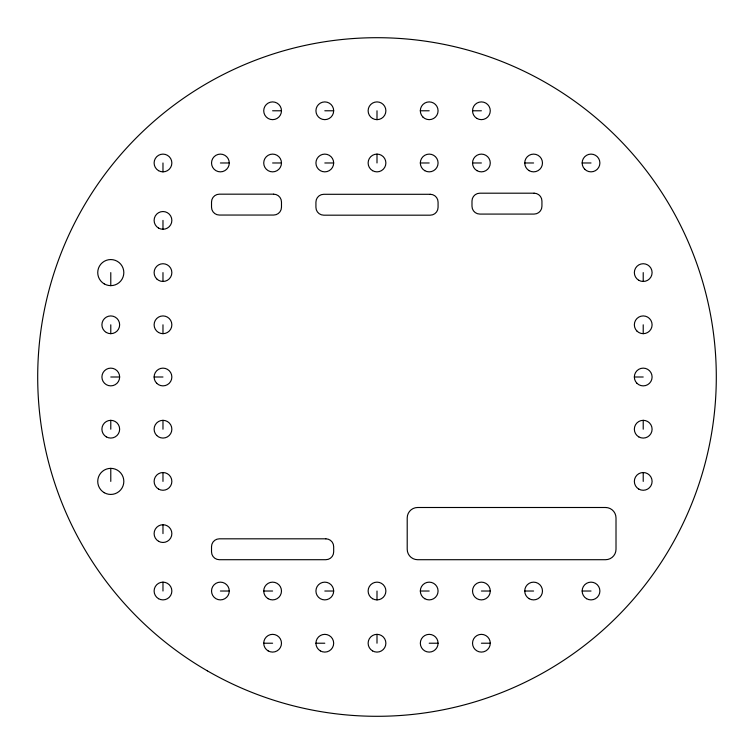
<?xml version="1.0" encoding="UTF-8"?>
<svg xmlns="http://www.w3.org/2000/svg" width="754" height="754" viewBox="0 0 754 754"><rect width="100%" height="100%" fill="white"/><g stroke="black" fill="none" stroke-linecap="round" stroke-linejoin="round"><path stroke-width="1.13" d="M272.599 110.781L281.478 110.781A8.878 8.878 0 0 1 268.16 118.463A8.878 8.878 0 0 1 268.16 103.091A8.878 8.878 0 0 1 281.478 110.781M324.804 110.781L333.673 110.781A8.878 8.878 0 0 1 320.365 118.463A8.878 8.878 0 0 1 320.365 103.091A8.878 8.878 0 0 1 333.673 110.781M420.327 110.781L429.196 110.781M472.522 110.781L481.401 110.781M220.404 162.977L229.273 162.977A8.878 8.878 0 0 1 215.964 170.668A8.878 8.878 0 0 1 215.964 155.296A8.878 8.878 0 0 1 229.273 162.977M272.599 162.977L281.478 162.977A8.878 8.878 0 0 1 268.16 170.668A8.878 8.878 0 0 1 268.16 155.296A8.878 8.878 0 0 1 281.478 162.977M324.804 162.977L333.673 162.977A8.878 8.878 0 0 1 320.365 170.668A8.878 8.878 0 0 1 320.365 155.296A8.878 8.878 0 0 1 333.673 162.977M420.327 162.977L429.196 162.977M472.522 162.977L481.401 162.977M524.727 162.977L533.596 162.977M582.145 162.977L591.023 162.977M110.781 377L119.65 377A8.878 8.878 0 0 1 106.342 384.681A8.878 8.878 0 0 1 106.342 369.319A8.878 8.878 0 0 1 119.65 377M154.108 377L162.977 377M634.35 377L643.219 377M220.404 591.023L229.273 591.023A8.878 8.878 0 0 1 215.964 598.704A8.878 8.878 0 0 1 215.964 583.332A8.878 8.878 0 0 1 229.273 591.023M263.73 591.023L272.599 591.023M324.804 591.023L333.673 591.023A8.878 8.878 0 0 1 320.365 598.704A8.878 8.878 0 0 1 320.365 583.332A8.878 8.878 0 0 1 333.673 591.023M420.327 591.023L429.196 591.023M481.401 591.023L490.27 591.023A8.878 8.878 0 0 1 476.962 598.704A8.878 8.878 0 0 1 476.962 583.332A8.878 8.878 0 0 1 490.27 591.023M524.727 591.023L533.596 591.023M582.145 591.023L591.023 591.023M263.73 643.219L272.599 643.219M315.926 643.219L324.804 643.219M429.196 643.219L438.074 643.219A8.878 8.878 0 0 1 424.766 650.909A8.878 8.878 0 0 1 424.766 635.537A8.878 8.878 0 0 1 438.074 643.219M481.401 643.219L490.27 643.219A8.878 8.878 0 0 1 476.962 650.909A8.878 8.878 0 0 1 476.962 635.537A8.878 8.878 0 0 1 490.27 643.219M643.219 272.599L643.219 281.478M643.219 324.804L643.219 333.673M643.219 420.327L643.219 429.196M643.219 472.522L643.219 481.401M377 110.781L377 119.65M377 154.108L377 162.977M377 591.023L377 599.892M377 634.35L377 643.219M162.977 162.977L162.977 171.855M162.977 220.404L162.977 229.273M162.977 272.599L162.977 281.478M162.977 324.804L162.977 333.673M162.977 420.327L162.977 429.196M162.977 472.522L162.977 481.401M162.977 524.727L162.977 533.596M162.977 582.145L162.977 591.023M110.781 272.599L110.781 285.653M110.781 324.804L110.781 333.673M110.781 420.327L110.781 429.196M110.781 468.347L110.781 481.401M534.105 193.194L479.817 193.194A7.832 7.832 0 0 0 471.985 201.026L471.985 206.247A7.832 7.832 0 0 0 479.817 214.079L534.105 214.079A7.832 7.832 0 0 0 541.938 206.247L541.938 201.026A7.832 7.832 0 0 0 534.105 193.194M273.645 194.174L219.357 194.174A7.832 7.832 0 0 0 211.525 202.006L211.525 207.218A7.832 7.832 0 0 0 219.357 215.05L273.645 215.05A7.832 7.832 0 0 0 281.478 207.218L281.478 202.006A7.832 7.832 0 0 0 273.645 194.174M430.242 194.296L323.758 194.296A7.832 7.832 0 0 0 315.926 202.129L315.926 207.35A7.832 7.832 0 0 0 323.758 215.182L430.242 215.182A7.832 7.832 0 0 0 438.074 207.35L438.074 202.129A7.832 7.832 0 0 0 430.242 194.296M605.575 507.499L417.65 507.499A10.443 10.443 0 0 0 407.207 517.941L407.207 549.261A10.443 10.443 0 0 0 417.65 559.704L605.575 559.704A10.443 10.443 0 0 0 616.009 549.261L616.009 517.941A10.443 10.443 0 0 0 605.575 507.499M325.841 538.818L219.357 538.818A7.832 7.832 0 0 0 211.525 546.65L211.525 551.871A7.832 7.832 0 0 0 219.357 559.704L325.841 559.704A7.832 7.832 0 0 0 333.673 551.871L333.673 546.65A7.832 7.832 0 0 0 325.841 538.818M207.35 670.843A339.3 339.3 0 0 0 716.3 377A339.3 339.3 0 0 0 207.35 83.157A339.3 339.3 0 0 0 207.35 670.843M158.547 598.704A8.878 8.878 0 0 0 171.855 591.023A8.878 8.878 0 0 0 158.547 583.332A8.878 8.878 0 0 0 158.547 598.704M586.584 598.704A8.878 8.878 0 0 0 599.892 591.023A8.878 8.878 0 0 0 586.584 583.332A8.878 8.878 0 0 0 586.584 598.704M584.746 169.254A8.878 8.878 0 0 0 599.59 165.277A8.878 8.878 0 0 0 588.723 154.41A8.878 8.878 0 0 0 584.746 169.254M158.547 170.668A8.878 8.878 0 0 0 171.855 162.977A8.878 8.878 0 0 0 158.547 155.296A8.878 8.878 0 0 0 158.547 170.668M268.16 598.704A8.878 8.878 0 0 0 281.478 591.023A8.878 8.878 0 0 0 268.16 583.332A8.878 8.878 0 0 0 268.16 598.704M372.561 598.704A8.878 8.878 0 0 0 385.878 591.023A8.878 8.878 0 0 0 372.561 583.332A8.878 8.878 0 0 0 372.561 598.704M424.766 598.704A8.878 8.878 0 0 0 438.074 591.023A8.878 8.878 0 0 0 424.766 583.332A8.878 8.878 0 0 0 424.766 598.704M529.167 598.704A8.878 8.878 0 0 0 542.475 591.023A8.878 8.878 0 0 0 529.167 583.332A8.878 8.878 0 0 0 529.167 598.704M268.16 650.909A8.878 8.878 0 0 0 281.478 643.219A8.878 8.878 0 0 0 268.16 635.537A8.878 8.878 0 0 0 268.16 650.909M320.365 650.909A8.878 8.878 0 0 0 333.673 643.219A8.878 8.878 0 0 0 320.365 635.537A8.878 8.878 0 0 0 320.365 650.909M372.561 650.909A8.878 8.878 0 0 0 385.878 643.219A8.878 8.878 0 0 0 372.561 635.537A8.878 8.878 0 0 0 372.561 650.909M529.167 170.668A8.878 8.878 0 0 0 542.475 162.977A8.878 8.878 0 0 0 529.167 155.296A8.878 8.878 0 0 0 529.167 170.668M476.962 170.668A8.878 8.878 0 0 0 490.27 162.977A8.878 8.878 0 0 0 476.962 155.296A8.878 8.878 0 0 0 476.962 170.668M424.766 170.668A8.878 8.878 0 0 0 438.074 162.977A8.878 8.878 0 0 0 424.766 155.296A8.878 8.878 0 0 0 424.766 170.668M372.561 170.668A8.878 8.878 0 0 0 385.878 162.977A8.878 8.878 0 0 0 372.561 155.296A8.878 8.878 0 0 0 372.561 170.668M372.561 118.463A8.878 8.878 0 0 0 385.878 110.781A8.878 8.878 0 0 0 372.561 103.091A8.878 8.878 0 0 0 372.561 118.463M422.928 117.059A8.878 8.878 0 0 0 437.772 113.081A8.878 8.878 0 0 0 426.905 102.205A8.878 8.878 0 0 0 422.928 117.059M476.962 118.463A8.878 8.878 0 0 0 490.27 110.781A8.878 8.878 0 0 0 476.962 103.091A8.878 8.878 0 0 0 476.962 118.463M158.547 541.287A8.878 8.878 0 0 0 171.855 533.596A8.878 8.878 0 0 0 158.547 525.915A8.878 8.878 0 0 0 158.547 541.287M158.547 489.082A8.878 8.878 0 0 0 171.855 481.401A8.878 8.878 0 0 0 158.547 473.719A8.878 8.878 0 0 0 158.547 489.082M106.342 436.886A8.878 8.878 0 0 0 119.65 429.196A8.878 8.878 0 0 0 106.342 421.514A8.878 8.878 0 0 0 106.342 436.886M156.709 435.473A8.878 8.878 0 0 0 171.554 431.495A8.878 8.878 0 0 0 160.687 420.628A8.878 8.878 0 0 0 156.709 435.473M156.709 383.277A8.878 8.878 0 0 0 171.554 379.3A8.878 8.878 0 0 0 160.687 368.433A8.878 8.878 0 0 0 156.709 383.277M106.342 332.486A8.878 8.878 0 0 0 119.65 324.804A8.878 8.878 0 0 0 106.342 317.114A8.878 8.878 0 0 0 106.342 332.486M158.547 332.486A8.878 8.878 0 0 0 171.855 324.804A8.878 8.878 0 0 0 158.547 317.114A8.878 8.878 0 0 0 158.547 332.486M156.709 278.876A8.878 8.878 0 0 0 171.554 274.899A8.878 8.878 0 0 0 160.687 264.032A8.878 8.878 0 0 0 156.709 278.876M158.547 228.085A8.878 8.878 0 0 0 171.855 220.404A8.878 8.878 0 0 0 158.547 212.713A8.878 8.878 0 0 0 158.547 228.085M638.779 489.082A8.878 8.878 0 0 0 652.097 481.401A8.878 8.878 0 0 0 638.779 473.719A8.878 8.878 0 0 0 638.779 489.082M638.779 436.886A8.878 8.878 0 0 0 652.097 429.196A8.878 8.878 0 0 0 638.779 421.514A8.878 8.878 0 0 0 638.779 436.886M636.941 383.277A8.878 8.878 0 0 0 651.795 379.3A8.878 8.878 0 0 0 640.919 368.433A8.878 8.878 0 0 0 636.941 383.277M636.941 331.072A8.878 8.878 0 0 0 651.795 327.095A8.878 8.878 0 0 0 640.919 316.228A8.878 8.878 0 0 0 636.941 331.072M638.779 280.281A8.878 8.878 0 0 0 652.097 272.599A8.878 8.878 0 0 0 638.779 264.918A8.878 8.878 0 0 0 638.779 280.281M104.259 492.701A13.054 13.054 0 0 0 123.826 481.401A13.054 13.054 0 0 0 104.259 470.1A13.054 13.054 0 0 0 104.259 492.701M104.259 283.9A13.054 13.054 0 0 0 123.826 272.599A13.054 13.054 0 0 0 104.259 261.299A13.054 13.054 0 0 0 104.259 283.9"/></g></svg>
